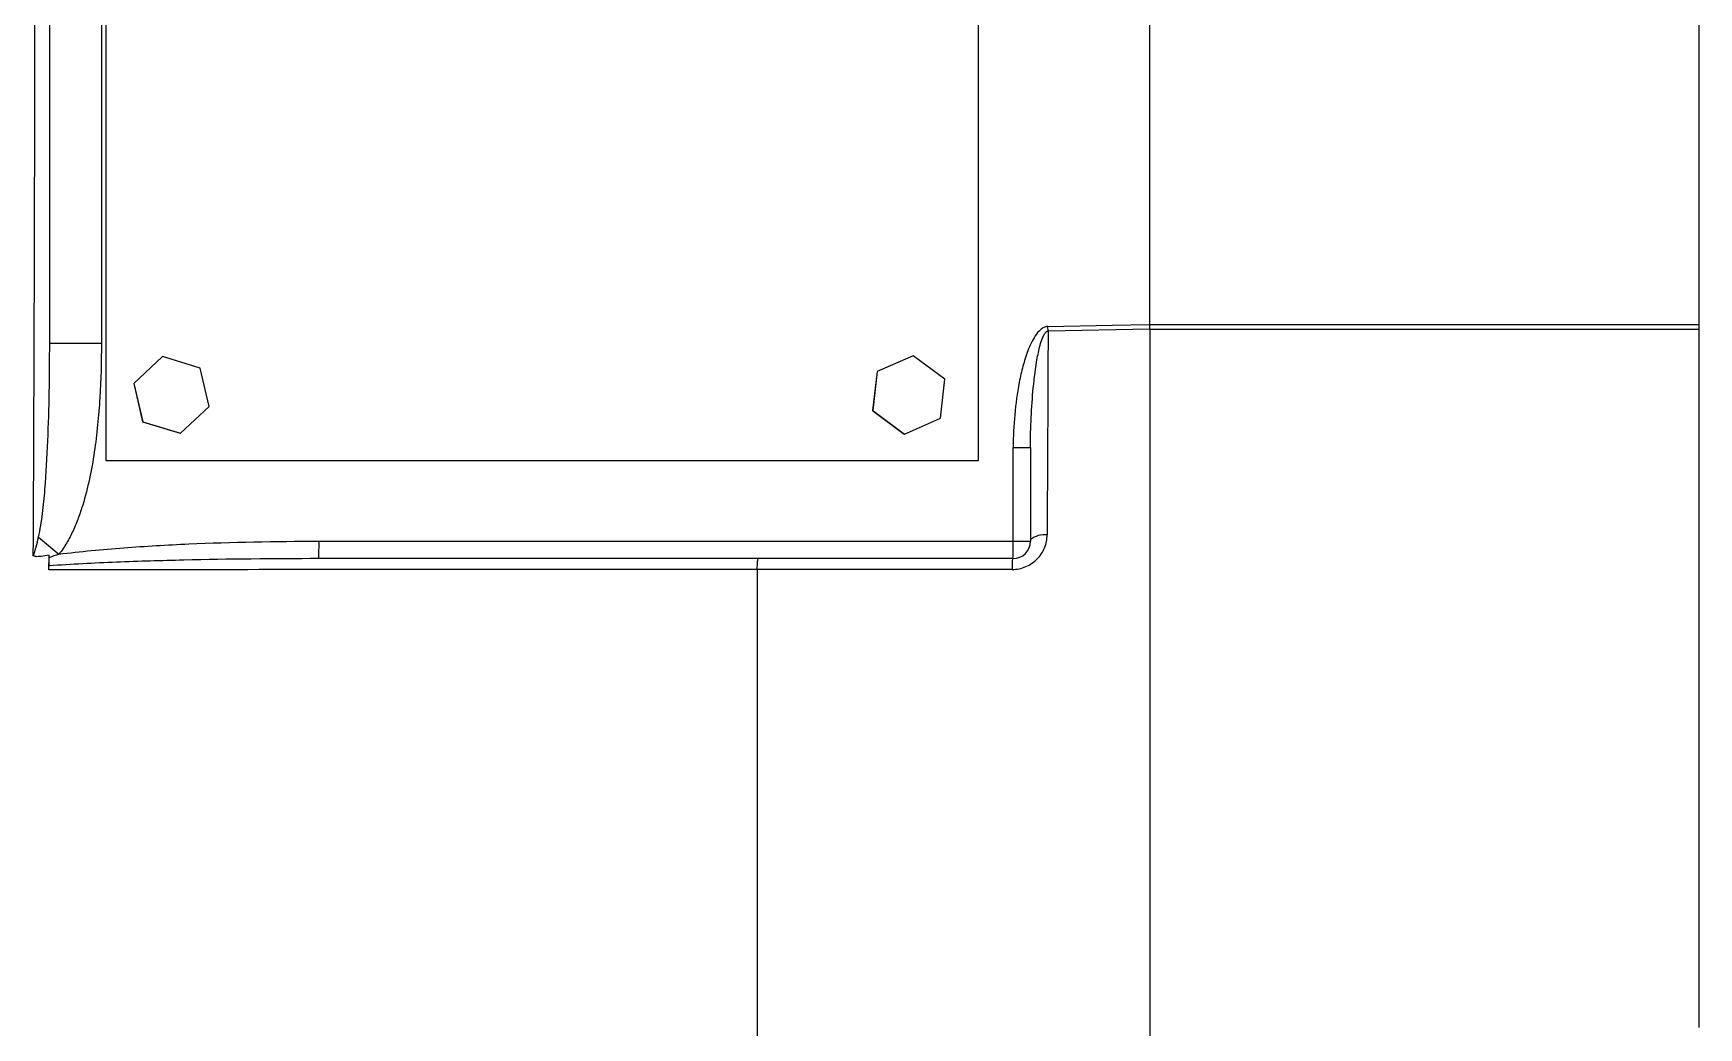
# Paper-space layout '_Top' of a CAD drawing. Header units: inches. Extents: x -16.5 to 11.4, y -8.4 to 5.1.
# Drawn here: x -11.111 to -7.294, y -2.764 to -0.487 of the extents above; entities that cross this region are included whole.
import ezdxf

# ---------------------------------------------------------------- set-up
doc = ezdxf.new("R2010")
doc.units = ezdxf.units.IN
doc.header["$MEASUREMENT"] = 0

psp = doc.layouts.new('_Top')

# ---------------------------------------------------------------- linework, layer by layer
at = {"color": 7, "linetype": 'Continuous', "lineweight": 25}
for p, q in [((-7.2945, 2.7628), (-7.2945, -2.7636)), ((-10.9453, 1.475), (-10.9453, -1.465)), ((-10.9451, 1.475), (-10.9451, -1.465)), ((-8.9452, -1.465), (-8.9452, 1.475)), ((-11.0738, -1.1962), (-11.0738, 1.1962)), ((-10.9553, 1.1962), (-10.9553, -1.1962)), ((-8.5525, -1.1539), (-8.5525, 1.1539)), ((-8.7857, -1.1686), (-8.7859, -1.1582)), ((-8.5525, -1.1643), (-8.7857, -1.1686)), ((-8.5525, -1.1539), (-7.2945, -1.1539)), ((-8.5525, -1.1643), (-7.2945, -1.1643)), ((-8.5525, -1.1643), (-8.5525, -4.4843)), ((-11.0738, -1.1962), (-10.9553, -1.1962)), ((-10.8155, -1.2273), (-10.8812, -1.2888)), ((-10.8151, -1.2273), (-10.8809, -1.2888)), ((-10.8155, -1.2273), (-10.8151, -1.2273)), ((-10.7289, -1.2535), (-10.8151, -1.2273)), ((-10.7085, -1.3412), (-10.7289, -1.2535)), ((-9.0951, -1.2255), (-9.1777, -1.2615)), ((-9.0947, -1.2255), (-9.1773, -1.2615)), ((-9.0951, -1.2255), (-9.0947, -1.2255)), ((-9.0223, -1.279), (-9.0947, -1.2255)), ((-10.8812, -1.2888), (-10.8809, -1.2888)), ((-10.8812, -1.2888), (-10.8609, -1.3765)), ((-10.8809, -1.2888), (-10.8605, -1.3765)), ((-9.1777, -1.2615), (-9.1878, -1.351)), ((-9.1773, -1.2615), (-9.1874, -1.351)), ((-9.1777, -1.2615), (-9.1773, -1.2615)), ((-9.0324, -1.3685), (-9.0223, -1.279)), ((-10.7743, -1.4027), (-10.7085, -1.3412)), ((-9.1878, -1.351), (-9.1874, -1.351)), ((-9.1878, -1.351), (-9.1154, -1.4045)), ((-9.1874, -1.351), (-9.115, -1.4045)), ((-9.115, -1.4045), (-9.0324, -1.3685)), ((-10.8609, -1.3765), (-10.8605, -1.3765)), ((-10.8609, -1.3765), (-10.7747, -1.4027)), ((-10.8605, -1.3765), (-10.7743, -1.4027)), ((-10.7747, -1.4027), (-10.7743, -1.4027)), ((-9.1154, -1.4045), (-9.115, -1.4045)), ((-8.8655, -1.65), (-8.8655, -1.4352)), ((-8.8655, -1.4352), (-8.826, -1.4352)), ((-8.826, -1.4352), (-8.826, -1.65)), ((-10.9453, -1.465), (-8.9452, -1.465)), ((-11.0995, -1.641), (-11.0527, -1.6797)), ((-10.4566, -1.65), (-8.826, -1.65)), ((-11.0755, -1.7154), (-11.0753, -1.682)), ((-8.866, -1.69), (-10.4571, -1.69)), ((-9.4523, -1.7148), (-9.4523, -4.5))]:
    psp.add_line(p, q, dxfattribs=at)
at = {"color": 7, "linetype": 'Continuous', "lineweight": 25, "flags": 128}
for points in [[(-8.7859, -1.1582), (-8.6391, -1.1555), (-8.5525, -1.1539)], [(-8.8682, -1.7147), (-8.9482, -1.7147), (-9.2681, -1.7147), (-9.4523, -1.7148)]]:
    psp.add_lwpolyline(points, dxfattribs=at)
at = {"color": 7, "linetype": 'Continuous', "lineweight": 25}
for centre, radius, start, end in [((-8.793, -1.6888), 0.0537, 84.4016, 128.0126), ((-11.221, -1.66), 0.7644, 357.7507, 0.7494), ((-8.866, -1.65), 0.04, 270, 0), ((-9.6299, -1.66), 0.7644, 357.7507, 0.7494), ((-8.5965, -1.71), 0.2717, 175.7737, 180.9918)]:
    psp.add_arc(centre, radius, start, end, dxfattribs=at)
for points, knots in [([(-11.1114, -1.6839), (-11.1111, -1.6166), (-11.1107, -1.5487), (-11.1102, -1.4119), (-11.1099, -1.3429), (-11.1091, -1.135), (-11.1087, -0.9953), (-11.108, -0.7142), (-11.1078, -0.5726), (-11.1075, -0.3589), (-11.1074, -0.2874), (-11.1074, -0.1799), (-11.1074, -0.1439), (-11.1073, -0.072), (-11.1073, -0.0359), (-11.1073, 0.1442), (-11.1074, 0.2875), (-11.1078, 0.5722), (-11.108, 0.7137), (-11.1085, 0.9248), (-11.1087, 0.9949), (-11.1091, 1.1347), (-11.1094, 1.2044), (-11.1101, 1.4126), (-11.1107, 1.5493), (-11.1114, 1.6839)], [0, 0, 0, 0, 0.0625, 0.0625, 0.125, 0.125, 0.25, 0.25, 0.375, 0.375, 0.4375, 0.4375, 0.46875, 0.46875, 0.5, 0.5, 0.625, 0.625, 0.75, 0.75, 0.8125, 0.8125, 0.875, 0.875, 1, 1, 1, 1]), ([(-8.7859, -1.1582), (-8.7891, -1.1583), (-8.7922, -1.1591), (-8.798, -1.1617), (-8.8006, -1.1635), (-8.8078, -1.1697), (-8.8117, -1.1747), (-8.8221, -1.1904), (-8.8274, -1.202), (-8.8363, -1.2254), (-8.84, -1.2373), (-8.8465, -1.2615), (-8.8493, -1.2738), (-8.8565, -1.3107), (-8.8598, -1.3354), (-8.8644, -1.3851), (-8.8655, -1.4101), (-8.8655, -1.4352)], [0, 0, 0, 0, 0.03125, 0.03125, 0.0625, 0.0625, 0.125, 0.125, 0.25, 0.25, 0.375, 0.375, 0.5, 0.5, 0.75, 0.75, 1, 1, 1, 1]), ([(-8.826, -1.4352), (-8.826, -1.4123), (-8.8254, -1.3896), (-8.8232, -1.344), (-8.8217, -1.3213), (-8.8172, -1.2758), (-8.8144, -1.2531), (-8.8083, -1.2193), (-8.8059, -1.2081), (-8.8011, -1.1916), (-8.7993, -1.1861), (-8.7957, -1.1783), (-8.7944, -1.1757), (-8.7918, -1.1722), (-8.7908, -1.1711), (-8.7886, -1.1693), (-8.7872, -1.1687), (-8.7857, -1.1686)], [0, 0, 0, 0, 0.25, 0.25, 0.5, 0.5, 0.75, 0.75, 0.875, 0.875, 0.9375, 0.9375, 0.96875, 0.96875, 0.984375, 0.984375, 1, 1, 1, 1]), ([(-11.0995, -1.641), (-11.0973, -1.632), (-11.0957, -1.6229), (-11.0927, -1.6047), (-11.0914, -1.5955), (-11.088, -1.568), (-11.0862, -1.5496), (-11.0816, -1.4942), (-11.0796, -1.4572), (-11.075, -1.3458), (-11.074, -1.2711), (-11.0738, -1.1962)], [0, 0, 0, 0, 0.0625, 0.0625, 0.125, 0.125, 0.25, 0.25, 0.5, 0.5, 1, 1, 1, 1]), ([(-10.9553, -1.1962), (-10.9553, -1.2379), (-10.9564, -1.2796), (-10.9615, -1.3629), (-10.9655, -1.4046), (-10.9747, -1.4662), (-10.9783, -1.4866), (-10.987, -1.5272), (-10.9921, -1.5473), (-11.0013, -1.5772), (-11.0046, -1.5871), (-11.0119, -1.6067), (-11.0159, -1.6165), (-11.0247, -1.6355), (-11.0294, -1.6448), (-11.0401, -1.6628), (-11.046, -1.6715), (-11.0527, -1.6797)], [0, 0, 0, 0, 0.25, 0.25, 0.5, 0.5, 0.625, 0.625, 0.75, 0.75, 0.8125, 0.8125, 0.875, 0.875, 0.9375, 0.9375, 1, 1, 1, 1]), ([(-11.1114, -1.6839), (-11.1105, -1.6823), (-11.1099, -1.6806), (-11.1087, -1.677), (-11.1081, -1.6753), (-11.1066, -1.6699), (-11.1057, -1.6664), (-11.1029, -1.6556), (-11.1012, -1.6483), (-11.0995, -1.641)], [0, 0, 0, 0, 0.125, 0.125, 0.25, 0.25, 0.5, 0.5, 1, 1, 1, 1]), ([(-8.8682, -1.7147), (-8.8627, -1.7147), (-8.8572, -1.7142), (-8.8466, -1.712), (-8.8415, -1.7104), (-8.8317, -1.7062), (-8.8269, -1.7036), (-8.8182, -1.6977), (-8.8142, -1.6943), (-8.8069, -1.6868), (-8.8036, -1.6828), (-8.798, -1.6742), (-8.7956, -1.6697), (-8.7898, -1.6555), (-8.7878, -1.6456), (-8.7878, -1.6354)], [0, 0, 0, 0, 0.125, 0.125, 0.25, 0.25, 0.375, 0.375, 0.5, 0.5, 0.625, 0.625, 0.75, 0.75, 1, 1, 1, 1]), ([(-11.0527, -1.6797), (-11.0033, -1.6733), (-10.9538, -1.6688), (-10.8545, -1.6613), (-10.8048, -1.6585), (-10.6557, -1.6519), (-10.5562, -1.65), (-10.4566, -1.65)], [0, 0, 0, 0, 0.25, 0.25, 0.5, 0.5, 1, 1, 1, 1]), ([(-11.0753, -1.682), (-11.0813, -1.6832), (-11.0873, -1.6843), (-11.0964, -1.6853), (-11.0995, -1.6855), (-11.1056, -1.6854), (-11.1087, -1.6851), (-11.1114, -1.6839)], [0, 0, 0, 0, 0.5, 0.5, 0.75, 0.75, 1, 1, 1, 1]), ([(-9.4523, -1.7148), (-9.7232, -1.7149), (-9.9941, -1.715), (-10.265, -1.7151), (-10.5352, -1.7152), (-10.8053, -1.7153), (-11.0755, -1.7154)], [0, 0, 0, 0, 0.02078606, 0.02078606, 0.02078606, 0.04151513, 0.04151513, 0.04151513, 0.04151513]), ([(-10.4571, -1.69), (-10.5602, -1.69), (-10.6633, -1.691), (-10.8179, -1.6946), (-10.8695, -1.6962), (-10.9725, -1.7003), (-11.024, -1.7029), (-11.0754, -1.7066)], [0, 0, 0, 0, 0.5, 0.5, 0.75, 0.75, 1, 1, 1, 1]), ([(-9.4523, -1.7148), (-9.4521, -1.7074), (-9.4518, -1.7011), (-9.4511, -1.6946), (-9.4509, -1.6929), (-9.4504, -1.6906), (-9.4501, -1.69), (-9.4498, -1.69)], [0, 0, 0, 0, 0.5, 0.5, 0.75, 0.75, 1, 1, 1, 1])]:
    psp.add_open_spline(points, degree=3, knots=knots, dxfattribs=at)
for points in [[(-8.7857, -1.1686), (-8.7863, -1.3269), (-8.787, -1.4827), (-8.7878, -1.6354)], [(-8.5525, -1.1643), (-8.5525, -1.1609), (-8.5525, -1.1574), (-8.5525, -1.1539)], [(-11.0755, -1.7154), (-11.0755, -1.7123), (-11.0755, -1.7093), (-11.0754, -1.7066)], [(-11.0754, -1.7066), (-11.0754, -1.7011), (-11.0753, -1.6947), (-11.0753, -1.688)], [(-11.0527, -1.6797), (-11.0602, -1.6825), (-11.0678, -1.6853), (-11.0753, -1.688)], [(-11.0753, -1.688), (-11.0753, -1.686), (-11.0753, -1.684), (-11.0753, -1.682)], [(-9.4523, -1.7148), (-9.4523, -1.7148), (-9.4523, -1.7148), (-9.4523, -1.7148)]]:
    psp.add_open_spline(points, degree=3, dxfattribs=at)

doc.saveas('drawing.dxf')
